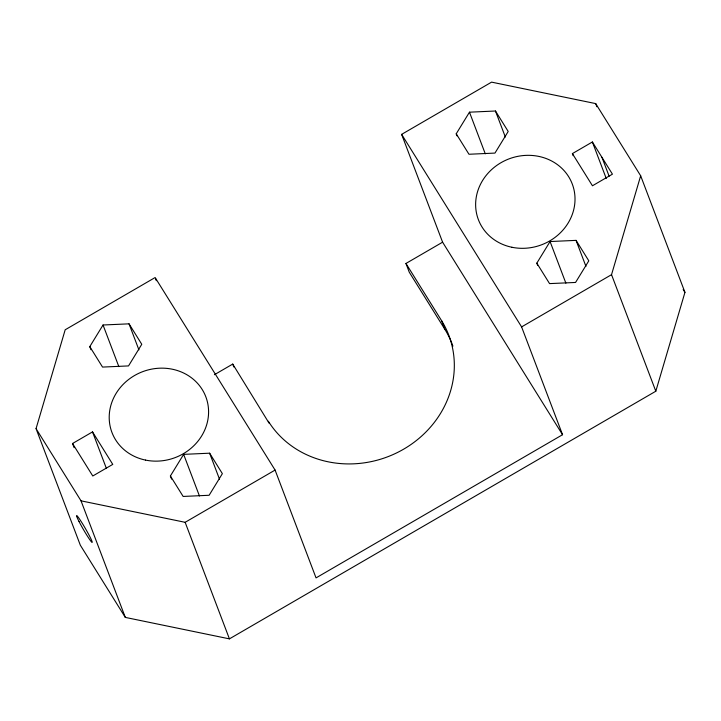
<?xml version="1.0" encoding="UTF-8"?>
<svg xmlns="http://www.w3.org/2000/svg" width="721" height="721" viewBox="0 0 721 721"><rect width="100%" height="100%" fill="white"/><g stroke="black" fill="none" stroke-linecap="round" stroke-linejoin="round"><path stroke-width="1.08" d="M36.05 428.644L65.187 329.776L155.132 277.54L275.089 470.074L316.041 577.891L562.551 434.718L521.598 326.901L401.633 134.367L491.578 82.131L595.69 103.599L640.672 175.798L684.95 292.356L655.813 391.224L229.422 638.869L125.31 617.401L80.328 545.202L36.05 428.644L81.031 500.843L125.31 617.401M655.813 391.224L611.534 274.665L640.672 175.798M89.792 346.621L103.04 325L129.032 323.837L141.776 344.296L128.527 365.917L102.544 367.079L89.792 346.621L90.981 349.748M170.39 475.986L183.639 454.365L209.631 453.194L222.374 473.652L209.126 495.273L183.143 496.445L170.39 475.986L171.58 479.105M456.222 133.8L469.47 112.179L495.462 111.007L508.206 131.465L494.957 153.086L468.974 154.258L456.222 133.8L457.015 135.881M536.821 263.156L550.069 241.535L576.061 240.372L588.805 260.822L575.556 282.452L549.564 283.614L536.821 263.156L537.614 265.238M72.533 443.505L92.522 431.897L112.764 464.387L92.775 475.995L72.533 443.505L74.119 447.678M572.393 153.591L592.383 141.983L612.435 174.167L592.455 185.775L572.393 153.591L573.186 155.673M214.407 374.713L232.73 364.078L269.077 423.173M452.914 346.134A100.417 91.873 -20.8 0 0 444.884 329.362L409.267 272.205L405.95 263.462L442.595 242.184L401.633 134.367M81.031 500.843L185.144 522.31L275.089 470.074M521.598 326.901L611.534 274.665M683.175 289.509L684.95 292.356M442.595 242.184L562.551 434.718M405.95 263.462L441.558 320.629L444.884 329.362M595.69 103.599L596.889 106.744M601.945 157.322L609.119 176.203M592.383 141.983L606.253 178.493M576.061 240.372L585.939 266.382M550.069 241.535L565.877 283.164M495.462 111.007L505.34 137.026M469.47 112.179L485.278 153.807M232.73 364.078L233.829 366.989M155.529 278.585L156.322 280.685M209.631 453.194L219.508 479.213M183.639 454.365L199.447 495.985M129.032 323.837L138.91 349.856M185.144 522.31L229.422 638.869M103.04 325L118.848 366.629M92.522 431.897L106.393 468.416M441.558 320.629A100.417 91.873 -20.8 0 1 403.688 449.147A100.417 91.873 -20.8 0 1 268.338 421.235M79.04 521.535A15.447 1.1 59.9 0 0 92.027 542.372A15.447 1.1 59.9 0 0 82.212 523.212A15.447 1.1 59.9 0 0 79.04 521.535M145.507 460.088A50.209 45.937 -20.8 0 0 207.035 400.479A50.209 45.937 -20.8 0 0 124.147 383.383A50.209 45.937 -20.8 0 0 145.507 460.088M511.937 247.267A50.209 45.937 -20.8 0 0 573.465 187.649A50.209 45.937 -20.8 0 0 490.577 170.562A50.209 45.937 -20.8 0 0 511.937 247.267"/></g></svg>
